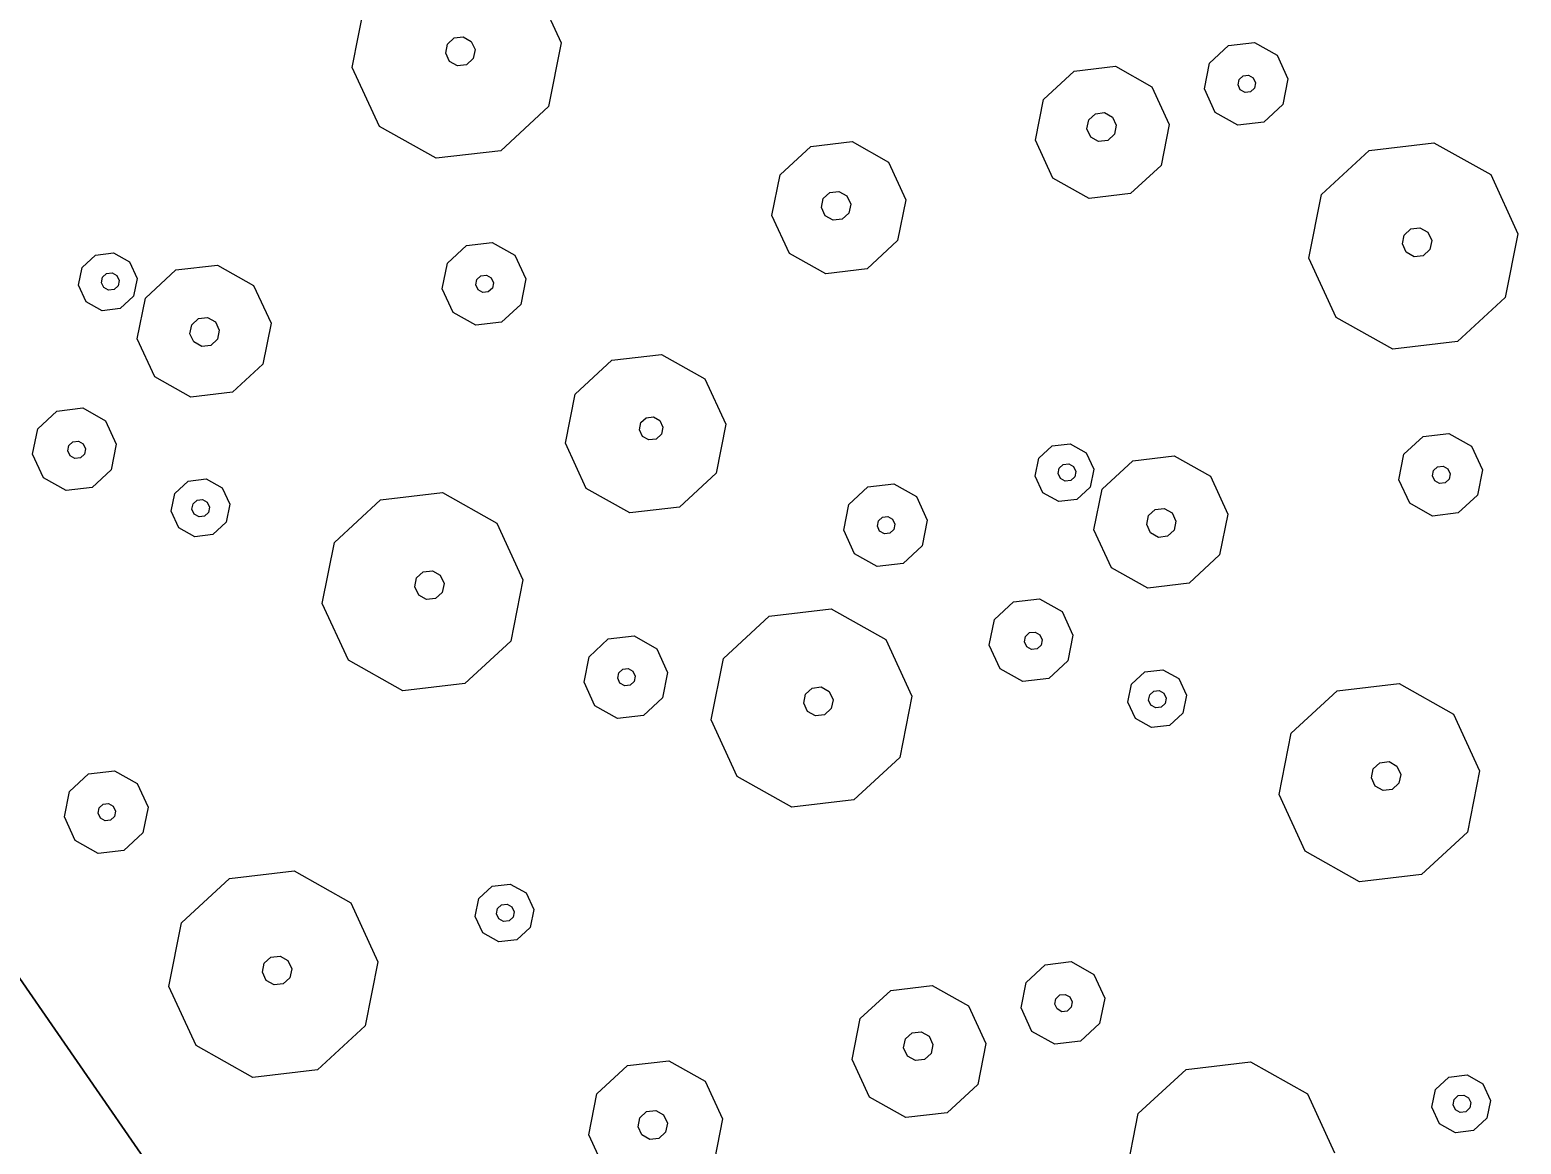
# Model space of a CAD drawing. Header units: metres. Extents: x -2858 to 512, y -1995 to 1252.
# Drawn here: x -550.438 to -547.604, y 391.698 to 393.815 of the extents above; entities that cross this region are included whole.
import ezdxf
from ezdxf.enums import TextEntityAlignment as Align
from ezdxf.lldxf.tags import DXFTag

# ---------------------------------------------------------------- set-up
doc = ezdxf.new("R2010")
doc.units = ezdxf.units.M
doc.layers.add('Calque commun', color=7, linetype='Continuous')
doc.layers.add('Textes', color=7, linetype='Continuous')
doc.styles.add('Arial23', font='arial.ttf', dxfattribs={"height": 0.589851})
tags = doc.linetypes.add('HIDDENX2', pattern=[0.75, 0.5, -0.25]).pattern_tags.tags
tags[6:7] = [DXFTag(74, 4), DXFTag(75, 0), DXFTag(340, '0'), DXFTag(46, 1.0), DXFTag(50, 0.0), DXFTag(44, 0.0), DXFTag(45, 0.0)]
tags[4:5] = [DXFTag(74, 4), DXFTag(75, 0), DXFTag(340, '0'), DXFTag(46, 1.0), DXFTag(50, 0.0), DXFTag(44, 0.0), DXFTag(45, 0.0)]

# ---------------------------------------------------------------- blocks, each defined once
blk = doc.blocks.new('pattern')
at = {"layer": 'Calque commun', "color": 54, "linetype": 'Continuous', "lineweight": 9}
for p, q in [((67.882, 87.0596), (67.9118, 87.0772)), ((67.9118, 87.0772), (67.9462, 87.0739)), ((67.9462, 87.0739), (67.9722, 87.051)), ((67.8682, 87.0279), (67.882, 87.0596)), ((67.906, 87.025), (67.9101, 87.0345)), ((67.9101, 87.0345), (67.919, 87.0398)), ((67.919, 87.0398), (67.9294, 87.0388)), ((67.9294, 87.0388), (67.9372, 87.032)), ((67.9722, 87.051), (67.9797, 87.0172)), ((67.8757, 86.9941), (67.8682, 87.0279)), ((67.9082, 87.0149), (67.906, 87.025)), ((67.916, 87.008), (67.9082, 87.0149)), ((67.9264, 87.007), (67.916, 87.008)), ((67.9353, 87.0123), (67.9264, 87.007)), ((67.9394, 87.0218), (67.9353, 87.0123)), ((67.9372, 87.032), (67.9394, 87.0218)), ((67.9797, 87.0172), (67.9659, 86.9855)), ((67.9017, 86.9712), (67.8757, 86.9941)), ((67.9659, 86.9855), (67.9361, 86.9679)), ((67.9361, 86.9679), (67.9017, 86.9712)), ((68.1045, 86.7919), (68.1537, 86.9053)), ((68.1314, 86.6712), (68.1045, 86.7919)), ((67.4292, 86.6266), (67.5314, 86.687)), ((67.5314, 86.687), (67.6495, 86.6757)), ((67.6495, 86.6757), (67.7384, 86.5972)), ((68.224, 86.5894), (68.1314, 86.6712)), ((68.4535, 86.6405), (68.3471, 86.5777)), ((67.382, 86.5178), (67.4292, 86.6266)), ((67.7384, 86.5972), (67.7643, 86.4813)), ((68.3471, 86.5777), (68.224, 86.5894)), ((67.5342, 86.5194), (67.5491, 86.5282)), ((67.5491, 86.5282), (67.5663, 86.5266)), ((67.5663, 86.5266), (67.5793, 86.5151)), ((67.4078, 86.4019), (67.382, 86.5178)), ((67.5273, 86.5035), (67.5342, 86.5194)), ((67.531, 86.4866), (67.5273, 86.5035)), ((67.583, 86.4982), (67.5761, 86.4824)), ((67.5793, 86.5151), (67.583, 86.4982)), ((67.544, 86.4752), (67.531, 86.4866)), ((67.5612, 86.4736), (67.544, 86.4752)), ((67.5761, 86.4824), (67.5612, 86.4736)), ((67.7643, 86.4813), (67.717, 86.3725)), ((67.4967, 86.3234), (67.4078, 86.4019)), ((68.2064, 86.3383), (68.2261, 86.3837)), ((68.2261, 86.3837), (68.2686, 86.4088)), ((68.2686, 86.4088), (68.3179, 86.4042)), ((68.3179, 86.4042), (68.3549, 86.3714)), ((67.717, 86.3725), (67.6149, 86.3121)), ((68.3549, 86.3714), (68.3657, 86.3232)), ((68.2171, 86.2901), (68.2064, 86.3383)), ((68.2686, 86.3332), (68.2727, 86.3427)), ((68.2709, 86.3231), (68.2686, 86.3332)), ((68.2727, 86.3427), (68.2817, 86.348)), ((68.2817, 86.348), (68.292, 86.347)), ((68.292, 86.347), (68.2998, 86.3402)), ((68.302, 86.33), (68.2979, 86.3205)), ((68.2998, 86.3402), (68.302, 86.33)), ((67.6149, 86.3121), (67.4967, 86.3234)), ((68.2786, 86.3162), (68.2709, 86.3231)), ((68.289, 86.3152), (68.2786, 86.3162)), ((68.2979, 86.3205), (68.289, 86.3152)), ((68.3657, 86.3232), (68.346, 86.2778)), ((68.4411, 86.2733), (68.5092, 86.3136)), ((68.5092, 86.3136), (68.588, 86.3061)), ((68.588, 86.3061), (68.6473, 86.2537)), ((66.9995, 86.2493), (67.0421, 86.2744)), ((67.0421, 86.2744), (67.0913, 86.2697)), ((67.0913, 86.2697), (67.1284, 86.237)), ((68.2542, 86.2574), (68.2171, 86.2901)), ((68.346, 86.2778), (68.3034, 86.2527)), ((68.4097, 86.2008), (68.4411, 86.2733)), ((66.9799, 86.2039), (66.9995, 86.2493)), ((68.3034, 86.2527), (68.2542, 86.2574)), ((68.6473, 86.2537), (68.6645, 86.1765)), ((67.0462, 86.2083), (67.0551, 86.2136)), ((67.0551, 86.2136), (67.0655, 86.2126)), ((67.0655, 86.2126), (67.0732, 86.2057)), ((67.1284, 86.237), (67.1391, 86.1887)), ((66.9906, 86.1556), (66.9799, 86.2039)), ((67.0421, 86.1988), (67.0462, 86.2083)), ((67.0443, 86.1886), (67.0421, 86.1988)), ((67.0521, 86.1818), (67.0443, 86.1886)), ((67.0714, 86.1861), (67.0624, 86.1808)), ((67.0755, 86.1956), (67.0714, 86.1861)), ((67.0732, 86.2057), (67.0755, 86.1956)), ((67.1391, 86.1887), (67.1195, 86.1434)), ((68.4268, 86.1235), (68.4097, 86.2008)), ((68.5026, 86.1834), (68.5095, 86.1993)), ((68.5095, 86.1993), (68.5244, 86.2081)), ((68.5244, 86.2081), (68.5417, 86.2064)), ((68.5417, 86.2064), (68.5546, 86.195)), ((68.5546, 86.195), (68.5584, 86.1781)), ((67.0277, 86.1229), (66.9906, 86.1556)), ((67.0624, 86.1808), (67.0521, 86.1818)), ((68.5064, 86.1665), (68.5026, 86.1834)), ((68.5194, 86.1551), (68.5064, 86.1665)), ((68.5515, 86.1622), (68.5366, 86.1534)), ((68.5584, 86.1781), (68.5515, 86.1622)), ((68.6645, 86.1765), (68.633, 86.1039)), ((67.1195, 86.1434), (67.0769, 86.1182)), ((67.6938, 86.1157), (67.7237, 86.1333)), ((67.7237, 86.1333), (67.7581, 86.13)), ((67.7581, 86.13), (67.7841, 86.1071)), ((68.5366, 86.1534), (68.5194, 86.1551)), ((67.0769, 86.1182), (67.0277, 86.1229)), ((67.6801, 86.0839), (67.6938, 86.1157)), ((67.7841, 86.1071), (67.7916, 86.0733)), ((68.4862, 86.0712), (68.4268, 86.1235)), ((68.633, 86.1039), (68.5649, 86.0637)), ((67.6876, 86.0501), (67.6801, 86.0839)), ((67.7195, 86.0812), (67.7237, 86.0907)), ((67.7218, 86.071), (67.7195, 86.0812)), ((67.7296, 86.0642), (67.7218, 86.071)), ((67.7237, 86.0907), (67.7326, 86.096)), ((67.7326, 86.096), (67.7429, 86.095)), ((67.7429, 86.095), (67.7507, 86.0881)), ((67.753, 86.078), (67.7488, 86.0685)), ((67.7507, 86.0881), (67.753, 86.078)), ((67.7916, 86.0733), (67.7778, 86.0415)), ((68.5649, 86.0637), (68.4862, 86.0712)), ((66.6205, 86.0001), (66.7269, 86.0629)), ((66.7269, 86.0629), (66.85, 86.0512)), ((66.85, 86.0512), (66.9426, 85.9694)), ((67.7135, 86.0272), (67.6876, 86.0501)), ((67.7399, 86.0632), (67.7296, 86.0642)), ((67.7488, 86.0685), (67.7399, 86.0632)), ((67.748, 86.024), (67.7135, 86.0272)), ((67.7778, 86.0415), (67.748, 86.024)), ((68.8817, 85.9958), (68.9498, 86.036)), ((66.5713, 85.8867), (66.6205, 86.0001)), ((68.8502, 85.9232), (68.8817, 85.9958)), ((66.9426, 85.9694), (66.9695, 85.8487)), ((67.3851, 85.9446), (67.4532, 85.9849)), ((67.4532, 85.9849), (67.532, 85.9773)), ((67.532, 85.9773), (67.5913, 85.925)), ((67.3537, 85.8721), (67.3851, 85.9446)), ((68.9575, 85.9232), (68.9724, 85.932)), ((68.9724, 85.932), (68.9897, 85.9304)), ((68.9897, 85.9304), (69.0026, 85.9189)), ((67.5913, 85.925), (67.6085, 85.8478)), ((67.7528, 85.879), (67.7954, 85.9041)), ((67.7954, 85.9041), (67.8446, 85.8994)), ((68.8674, 85.846), (68.8502, 85.9232)), ((68.9506, 85.9073), (68.9575, 85.9232)), ((68.9544, 85.8904), (68.9506, 85.9073)), ((69.0064, 85.902), (68.9995, 85.8862)), ((69.0026, 85.9189), (69.0064, 85.902)), ((66.5982, 85.766), (66.5713, 85.8867)), ((66.7325, 85.8709), (66.7394, 85.8868)), ((66.7394, 85.8868), (66.7543, 85.8956)), ((66.7543, 85.8956), (66.7716, 85.894)), ((66.7716, 85.894), (66.7845, 85.8825)), ((66.7845, 85.8825), (66.7883, 85.8656)), ((67.3709, 85.7948), (67.3537, 85.8721)), ((67.4539, 85.8644), (67.4608, 85.8802)), ((67.4608, 85.8802), (67.4757, 85.889)), ((67.4757, 85.889), (67.4929, 85.8874)), ((67.4929, 85.8874), (67.5059, 85.876)), ((67.5059, 85.876), (67.5096, 85.8591)), ((67.7332, 85.8336), (67.7528, 85.879)), ((67.8446, 85.8994), (67.8817, 85.8667)), ((68.9674, 85.879), (68.9544, 85.8904)), ((68.9846, 85.8774), (68.9674, 85.879)), ((68.9995, 85.8862), (68.9846, 85.8774)), ((69.1051, 85.8989), (69.0736, 85.8263)), ((66.7363, 85.854), (66.7325, 85.8709)), ((66.7493, 85.8426), (66.7363, 85.854)), ((66.7814, 85.8497), (66.7665, 85.8409)), ((66.7883, 85.8656), (66.7814, 85.8497)), ((66.9695, 85.8487), (66.9203, 85.7353)), ((67.4576, 85.8475), (67.4539, 85.8644)), ((67.4706, 85.836), (67.4576, 85.8475)), ((67.5096, 85.8591), (67.5027, 85.8432)), ((67.6085, 85.8478), (67.577, 85.7752)), ((67.7982, 85.841), (67.8072, 85.8462)), ((67.8072, 85.8462), (67.8175, 85.8453)), ((67.8175, 85.8453), (67.8253, 85.8384)), ((67.8817, 85.8667), (67.8925, 85.8185)), ((68.9267, 85.7936), (68.8674, 85.846)), ((66.7665, 85.8409), (66.7493, 85.8426)), ((67.4878, 85.8344), (67.4706, 85.836)), ((67.5027, 85.8432), (67.4878, 85.8344)), ((67.7439, 85.7854), (67.7332, 85.8336)), ((67.7941, 85.8314), (67.7982, 85.841)), ((67.7963, 85.8213), (67.7941, 85.8314)), ((67.8041, 85.8144), (67.7963, 85.8213)), ((67.8234, 85.8187), (67.8145, 85.8134)), ((67.8275, 85.8283), (67.8234, 85.8187)), ((67.8253, 85.8384), (67.8275, 85.8283)), ((67.8925, 85.8185), (67.8728, 85.7731)), ((69.0736, 85.8263), (69.0055, 85.7861)), ((67.4302, 85.7425), (67.3709, 85.7948)), ((67.8145, 85.8134), (67.8041, 85.8144)), ((68.0432, 85.7282), (68.1454, 85.7885)), ((68.1454, 85.7885), (68.2635, 85.7773)), ((69.0055, 85.7861), (68.9267, 85.7936)), ((66.6909, 85.6842), (66.5982, 85.766)), ((67.577, 85.7752), (67.5089, 85.735)), ((67.781, 85.7526), (67.7439, 85.7854)), ((67.8728, 85.7731), (67.8302, 85.748)), ((68.2635, 85.7773), (68.3525, 85.6987)), ((66.9203, 85.7353), (66.8139, 85.6725)), ((67.5089, 85.735), (67.4302, 85.7425)), ((67.8302, 85.748), (67.781, 85.7526)), ((67.4915, 85.6982), (67.5213, 85.7158)), ((67.5213, 85.7158), (67.5557, 85.7125)), ((67.5557, 85.7125), (67.5816, 85.6896)), ((67.996, 85.6193), (68.0432, 85.7282)), ((66.8139, 85.6725), (66.6909, 85.6842)), ((67.4777, 85.6664), (67.4915, 85.6982)), ((67.5133, 85.666), (67.5175, 85.6756)), ((67.5175, 85.6756), (67.5264, 85.6808)), ((67.5264, 85.6808), (67.5367, 85.6799)), ((67.5367, 85.6799), (67.5445, 85.673)), ((67.5816, 85.6896), (67.5892, 85.6558)), ((68.3525, 85.6987), (68.3783, 85.5829)), ((67.4852, 85.6326), (67.4777, 85.6664)), ((67.5156, 85.6559), (67.5133, 85.666)), ((67.5234, 85.649), (67.5156, 85.6559)), ((67.5337, 85.648), (67.5234, 85.649)), ((67.5426, 85.6533), (67.5337, 85.648)), ((67.5468, 85.6628), (67.5426, 85.6533)), ((67.5445, 85.673), (67.5468, 85.6628)), ((67.5892, 85.6558), (67.5754, 85.624)), ((67.5112, 85.6097), (67.4852, 85.6326)), ((67.5754, 85.624), (67.5456, 85.6064)), ((68.0218, 85.5035), (67.996, 85.6193)), ((68.1413, 85.6051), (68.1482, 85.621)), ((68.1482, 85.621), (68.1631, 85.6298)), ((68.1631, 85.6298), (68.1803, 85.6282)), ((68.1803, 85.6282), (68.1933, 85.6167)), ((67.5456, 85.6064), (67.5112, 85.6097)), ((68.1451, 85.5882), (68.1413, 85.6051)), ((68.1971, 85.5998), (68.1902, 85.5839)), ((68.1933, 85.6167), (68.1971, 85.5998)), ((68.158, 85.5768), (68.1451, 85.5882)), ((68.1753, 85.5751), (68.158, 85.5768)), ((68.1902, 85.5839), (68.1753, 85.5751)), ((68.3783, 85.5829), (68.3311, 85.4741)), ((67.7748, 85.5272), (67.8174, 85.5523)), ((67.8174, 85.5523), (67.8666, 85.5476)), ((67.8666, 85.5476), (67.9036, 85.5149)), ((66.6929, 85.4785), (66.7355, 85.5036)), ((66.7355, 85.5036), (66.7847, 85.499)), ((67.7551, 85.4818), (67.7748, 85.5272)), ((67.9036, 85.5149), (67.9144, 85.4666)), ((66.6732, 85.4331), (66.6929, 85.4785)), ((66.7847, 85.499), (66.8217, 85.4662)), ((67.7659, 85.4335), (67.7551, 85.4818)), ((67.8173, 85.4767), (67.8214, 85.4862)), ((67.8196, 85.4665), (67.8173, 85.4767)), ((67.8214, 85.4862), (67.8304, 85.4915)), ((67.8304, 85.4915), (67.8407, 85.4905)), ((67.8407, 85.4905), (67.8485, 85.4836)), ((67.8485, 85.4836), (67.8507, 85.4735)), ((68.1108, 85.425), (68.0218, 85.5035)), ((68.8245, 85.4632), (68.8543, 85.4808)), ((68.8543, 85.4808), (68.8887, 85.4776)), ((68.8887, 85.4776), (68.9147, 85.4547)), ((66.8217, 85.4662), (66.8325, 85.418)), ((67.8273, 85.4597), (67.8196, 85.4665)), ((67.8377, 85.4587), (67.8273, 85.4597)), ((67.8466, 85.464), (67.8377, 85.4587)), ((67.8507, 85.4735), (67.8466, 85.464)), ((67.9144, 85.4666), (67.8947, 85.4213)), ((68.3311, 85.4741), (68.2289, 85.4137)), ((68.8107, 85.4315), (68.8245, 85.4632)), ((68.9147, 85.4547), (68.9222, 85.4209)), ((66.684, 85.3849), (66.6732, 85.4331)), ((66.7354, 85.428), (66.7395, 85.4375)), ((66.7377, 85.4179), (66.7354, 85.428)), ((66.7395, 85.4375), (66.7485, 85.4428)), ((66.7485, 85.4428), (66.7588, 85.4418)), ((66.7588, 85.4418), (66.7666, 85.435)), ((66.7689, 85.4248), (66.7647, 85.4153)), ((66.7666, 85.435), (66.7689, 85.4248)), ((67.8029, 85.4008), (67.7659, 85.4335)), ((67.8947, 85.4213), (67.8521, 85.3961)), ((68.2289, 85.4137), (68.1108, 85.425)), ((68.8182, 85.3977), (68.8107, 85.4315)), ((68.8485, 85.4286), (68.8526, 85.4382)), ((68.8507, 85.4185), (68.8485, 85.4286)), ((68.8526, 85.4382), (68.8615, 85.4435)), ((68.8615, 85.4435), (68.8719, 85.4425)), ((68.8719, 85.4425), (68.8797, 85.4356)), ((68.8819, 85.4255), (68.8778, 85.4159)), ((68.8797, 85.4356), (68.8819, 85.4255)), ((68.9222, 85.4209), (68.9084, 85.3891)), ((66.7455, 85.411), (66.7377, 85.4179)), ((66.7558, 85.41), (66.7455, 85.411)), ((66.7647, 85.4153), (66.7558, 85.41)), ((66.8325, 85.418), (66.8128, 85.3726)), ((66.9079, 85.3681), (66.9761, 85.4084)), ((66.9761, 85.4084), (67.0548, 85.4009)), ((67.0548, 85.4009), (67.1141, 85.3485)), ((67.8521, 85.3961), (67.8029, 85.4008)), ((68.8442, 85.3748), (68.8182, 85.3977)), ((68.8585, 85.4116), (68.8507, 85.4185)), ((68.8689, 85.4107), (68.8585, 85.4116)), ((68.8778, 85.4159), (68.8689, 85.4107)), ((66.721, 85.3522), (66.684, 85.3849)), ((66.8128, 85.3726), (66.7703, 85.3475)), ((66.8765, 85.2956), (66.9079, 85.3681)), ((68.3191, 85.3522), (68.3617, 85.3773)), ((68.3617, 85.3773), (68.4109, 85.3726)), ((68.4109, 85.3726), (68.4479, 85.3399)), ((68.8786, 85.3715), (68.8442, 85.3748)), ((68.9084, 85.3891), (68.8786, 85.3715)), ((69.0962, 85.3089), (69.2026, 85.3717)), ((69.2026, 85.3717), (69.3257, 85.36)), ((66.7703, 85.3475), (66.721, 85.3522)), ((67.1141, 85.3485), (67.1313, 85.2713)), ((68.2994, 85.3068), (68.3191, 85.3522)), ((68.4479, 85.3399), (68.4587, 85.2916)), ((69.3257, 85.36), (69.4183, 85.2782)), ((68.3102, 85.2586), (68.2994, 85.3068)), ((68.3616, 85.3017), (68.3657, 85.3112)), ((68.3657, 85.3112), (68.3747, 85.3165)), ((68.3747, 85.3165), (68.385, 85.3155)), ((68.385, 85.3155), (68.3928, 85.3086)), ((68.3928, 85.3086), (68.3951, 85.2985)), ((69.047, 85.1955), (69.0962, 85.3089)), ((66.8937, 85.2183), (66.8765, 85.2956)), ((66.9695, 85.2782), (66.9763, 85.2941)), ((66.9732, 85.2613), (66.9695, 85.2782)), ((66.9763, 85.2941), (66.9913, 85.3029)), ((66.9913, 85.3029), (67.0085, 85.3012)), ((67.0085, 85.3012), (67.0215, 85.2898)), ((67.0215, 85.2898), (67.0252, 85.2729)), ((68.3639, 85.2916), (68.3616, 85.3017)), ((68.3717, 85.2847), (68.3639, 85.2916)), ((68.382, 85.2837), (68.3717, 85.2847)), ((68.3909, 85.289), (68.382, 85.2837)), ((68.3951, 85.2985), (68.3909, 85.289)), ((68.4587, 85.2916), (68.439, 85.2463)), ((69.4183, 85.2782), (69.4452, 85.1576)), ((66.9862, 85.2499), (66.9732, 85.2613)), ((67.0034, 85.2482), (66.9862, 85.2499)), ((67.0183, 85.257), (67.0034, 85.2482)), ((67.0252, 85.2729), (67.0183, 85.257)), ((67.1313, 85.2713), (67.0998, 85.1987)), ((68.3472, 85.2258), (68.3102, 85.2586)), ((68.3965, 85.2211), (68.3472, 85.2258)), ((68.439, 85.2463), (68.3965, 85.2211)), ((66.953, 85.166), (66.8937, 85.2183)), ((67.0998, 85.1987), (67.0317, 85.1585)), ((69.0739, 85.0749), (69.047, 85.1955)), ((69.2082, 85.1798), (69.2151, 85.1956)), ((69.2151, 85.1956), (69.23, 85.2044)), ((69.23, 85.2044), (69.2472, 85.2028)), ((69.2472, 85.2028), (69.2602, 85.1913)), ((67.0317, 85.1585), (66.953, 85.166)), ((67.8941, 85.1202), (67.9759, 85.1685)), ((67.9759, 85.1685), (68.0704, 85.1595)), ((69.212, 85.1629), (69.2082, 85.1798)), ((69.264, 85.1745), (69.2571, 85.1586)), ((69.2602, 85.1913), (69.264, 85.1745)), ((68.0704, 85.1595), (68.1416, 85.0966)), ((69.2249, 85.1514), (69.212, 85.1629)), ((69.2422, 85.1498), (69.2249, 85.1514)), ((69.2571, 85.1586), (69.2422, 85.1498)), ((69.4452, 85.1576), (69.396, 85.0442)), ((67.3485, 85.0906), (67.4166, 85.1308)), ((67.4166, 85.1308), (67.4954, 85.1233)), ((67.4954, 85.1233), (67.5547, 85.0709)), ((67.8564, 85.0331), (67.8941, 85.1202)), ((67.3171, 85.018), (67.3485, 85.0906)), ((68.1416, 85.0966), (68.1622, 85.004)), ((68.3717, 85.0303), (68.4739, 85.0906)), ((68.4739, 85.0906), (68.592, 85.0793)), ((68.592, 85.0793), (68.6809, 85.0008)), ((67.5547, 85.0709), (67.5719, 84.9937)), ((69.1665, 84.993), (69.0739, 85.0749)), ((67.4244, 85.018), (67.4393, 85.0268)), ((67.4393, 85.0268), (67.4565, 85.0252)), ((67.4565, 85.0252), (67.4695, 85.0137)), ((67.877, 84.9404), (67.8564, 85.0331)), ((67.9726, 85.0217), (67.9781, 85.0344)), ((67.9781, 85.0344), (67.99, 85.0415)), ((67.99, 85.0415), (68.0038, 85.0402)), ((68.0038, 85.0402), (68.0142, 85.031)), ((68.0142, 85.031), (68.0172, 85.0175)), ((68.3245, 84.9214), (68.3717, 85.0303)), ((69.396, 85.0442), (69.2896, 84.9813)), ((67.3343, 84.9408), (67.3171, 85.018)), ((67.4175, 85.0021), (67.4244, 85.018)), ((67.4212, 84.9853), (67.4175, 85.0021)), ((67.4732, 84.9968), (67.4663, 84.981)), ((67.4695, 85.0137), (67.4732, 84.9968)), ((67.5719, 84.9937), (67.5404, 84.9211)), ((67.9756, 85.0082), (67.9726, 85.0217)), ((67.986, 84.9991), (67.9756, 85.0082)), ((67.9998, 84.9977), (67.986, 84.9991)), ((68.0117, 85.0048), (67.9998, 84.9977)), ((68.0172, 85.0175), (68.0117, 85.0048)), ((68.1622, 85.004), (68.1244, 84.9169)), ((68.6809, 85.0008), (68.7067, 84.885)), ((67.4342, 84.9738), (67.4212, 84.9853)), ((67.4514, 84.9722), (67.4342, 84.9738)), ((67.4663, 84.981), (67.4514, 84.9722)), ((69.2896, 84.9813), (69.1665, 84.993)), ((67.3936, 84.8884), (67.3343, 84.9408)), ((67.9482, 84.8776), (67.877, 84.9404)), ((67.5404, 84.9211), (67.4723, 84.8809)), ((68.1244, 84.9169), (68.0427, 84.8686)), ((68.3503, 84.8056), (68.3245, 84.9214)), ((68.4698, 84.9072), (68.4767, 84.9231)), ((68.4767, 84.9231), (68.4916, 84.9319)), ((68.4916, 84.9319), (68.5088, 84.9302)), ((68.5088, 84.9302), (68.5218, 84.9188)), ((68.5218, 84.9188), (68.5255, 84.9019)), ((67.4723, 84.8809), (67.3936, 84.8884)), ((68.4735, 84.8903), (68.4698, 84.9072)), ((68.4865, 84.8788), (68.4735, 84.8903)), ((68.5186, 84.886), (68.5037, 84.8772)), ((68.5255, 84.9019), (68.5186, 84.886)), ((68.7067, 84.885), (68.6595, 84.7761)), ((68.0427, 84.8686), (67.9482, 84.8776)), ((68.5037, 84.8772), (68.4865, 84.8788)), ((68.4392, 84.727), (68.3503, 84.8056)), ((69.1686, 84.7873), (69.2111, 84.8125)), ((69.2111, 84.8125), (69.2604, 84.8078)), ((69.2604, 84.8078), (69.2974, 84.7751)), ((68.6595, 84.7761), (68.5574, 84.7158)), ((69.1489, 84.742), (69.1686, 84.7873)), ((69.2974, 84.7751), (69.3082, 84.7268)), ((69.1596, 84.6937), (69.1489, 84.742)), ((69.2111, 84.7369), (69.2152, 84.7464)), ((69.2152, 84.7464), (69.2242, 84.7517)), ((69.2242, 84.7517), (69.2345, 84.7507)), ((69.2345, 84.7507), (69.2423, 84.7438)), ((69.2423, 84.7438), (69.2445, 84.7337)), ((68.5574, 84.7158), (68.4392, 84.727)), ((69.2133, 84.7267), (69.2111, 84.7369)), ((69.2211, 84.7199), (69.2133, 84.7267)), ((69.2315, 84.7189), (69.2211, 84.7199)), ((69.2404, 84.7241), (69.2315, 84.7189)), ((69.2445, 84.7337), (69.2404, 84.7241)), ((69.3082, 84.7268), (69.2885, 84.6814)), ((69.1967, 84.661), (69.1596, 84.6937)), ((67.942, 84.6529), (67.9846, 84.678)), ((67.9846, 84.678), (68.0338, 84.6733)), ((68.0338, 84.6733), (68.0709, 84.6406)), ((69.2459, 84.6563), (69.1967, 84.661)), ((69.2885, 84.6814), (69.2459, 84.6563)), ((67.9224, 84.6075), (67.942, 84.6529)), ((68.0709, 84.6406), (68.0816, 84.5924)), ((67.9331, 84.5593), (67.9224, 84.6075)), ((67.9846, 84.6024), (67.9887, 84.6119)), ((67.9868, 84.5923), (67.9846, 84.6024)), ((67.9887, 84.6119), (67.9976, 84.6172)), ((67.9976, 84.6172), (68.008, 84.6162)), ((68.008, 84.6162), (68.0158, 84.6094)), ((68.018, 84.5992), (68.0139, 84.5897)), ((68.0158, 84.6094), (68.018, 84.5992)), ((67.9946, 84.5854), (67.9868, 84.5923)), ((68.0049, 84.5844), (67.9946, 84.5854)), ((68.0139, 84.5897), (68.0049, 84.5844)), ((68.0816, 84.5924), (68.062, 84.547)), ((67.9702, 84.5266), (67.9331, 84.5593)), ((68.062, 84.547), (68.0194, 84.5219)), ((68.0194, 84.5219), (67.9702, 84.5266)), ((68.6226, 84.4876), (68.6364, 84.5193)), ((68.6364, 84.5193), (68.6662, 84.5369)), ((68.6662, 84.5369), (68.7006, 84.5336)), ((68.7006, 84.5336), (68.7266, 84.5107)), ((68.6301, 84.4538), (68.6226, 84.4876)), ((68.662, 84.4848), (68.6662, 84.4943)), ((68.6643, 84.4747), (68.662, 84.4848)), ((68.6662, 84.4943), (68.6751, 84.4996)), ((68.6751, 84.4996), (68.6854, 84.4986)), ((68.6854, 84.4986), (68.6932, 84.4918)), ((68.6932, 84.4918), (68.6955, 84.4816)), ((68.7266, 84.5107), (68.7341, 84.4769)), ((67.563, 84.4037), (67.6694, 84.4666)), ((67.6694, 84.4666), (67.7925, 84.4548)), ((68.6721, 84.4678), (68.6643, 84.4747)), ((68.6824, 84.4668), (68.6721, 84.4678)), ((68.6913, 84.4721), (68.6824, 84.4668)), ((68.6955, 84.4816), (68.6913, 84.4721)), ((68.7341, 84.4769), (68.7203, 84.4452)), ((67.7925, 84.4548), (67.8851, 84.373)), ((68.6561, 84.4309), (68.6301, 84.4538)), ((68.6905, 84.4276), (68.6561, 84.4309)), ((68.7203, 84.4452), (68.6905, 84.4276)), ((67.5138, 84.2903), (67.563, 84.4037)), ((67.8851, 84.373), (67.912, 84.2524)), ((68.3276, 84.3483), (68.3957, 84.3885)), ((68.3957, 84.3885), (68.4745, 84.381)), ((68.4745, 84.381), (68.5338, 84.3286)), ((68.2962, 84.2757), (68.3276, 84.3483)), ((68.5338, 84.3286), (68.551, 84.2514)), ((67.675, 84.2746), (67.6819, 84.2905)), ((67.6819, 84.2905), (67.6968, 84.2992)), ((67.6968, 84.2992), (67.7141, 84.2976)), ((67.7141, 84.2976), (67.727, 84.2862)), ((67.727, 84.2862), (67.7308, 84.2693)), ((68.4033, 84.2839), (68.4182, 84.2927)), ((68.4182, 84.2927), (68.4354, 84.291)), ((68.4354, 84.291), (68.4484, 84.2796)), ((68.6953, 84.2826), (68.7379, 84.3078)), ((68.7379, 84.3078), (68.7871, 84.3031)), ((68.7871, 84.3031), (68.8242, 84.2704)), ((67.6788, 84.2577), (67.675, 84.2746)), ((67.6918, 84.2462), (67.6788, 84.2577)), ((67.7308, 84.2693), (67.7239, 84.2534)), ((68.3134, 84.1985), (68.2962, 84.2757)), ((68.3964, 84.268), (68.4033, 84.2839)), ((68.4001, 84.2511), (68.3964, 84.268)), ((68.4521, 84.2627), (68.4453, 84.2468)), ((68.4484, 84.2796), (68.4521, 84.2627)), ((68.6757, 84.2373), (68.6953, 84.2826)), ((68.8242, 84.2704), (68.835, 84.2221)), ((67.709, 84.2446), (67.6918, 84.2462)), ((67.7239, 84.2534), (67.709, 84.2446)), ((67.912, 84.2524), (67.8628, 84.139)), ((68.4131, 84.2397), (68.4001, 84.2511)), ((68.4304, 84.238), (68.4131, 84.2397)), ((68.4453, 84.2468), (68.4304, 84.238)), ((68.551, 84.2514), (68.5195, 84.1788)), ((68.6864, 84.189), (68.6757, 84.2373)), ((68.7366, 84.2351), (68.7407, 84.2446)), ((68.7388, 84.2249), (68.7366, 84.2351)), ((68.7407, 84.2446), (68.7496, 84.2499)), ((68.7496, 84.2499), (68.76, 84.2489)), ((68.76, 84.2489), (68.7678, 84.242)), ((68.77, 84.2319), (68.7659, 84.2224)), ((68.7678, 84.242), (68.77, 84.2319)), ((68.7466, 84.2181), (68.7388, 84.2249)), ((68.757, 84.2171), (68.7466, 84.2181)), ((68.7659, 84.2224), (68.757, 84.2171)), ((68.835, 84.2221), (68.8153, 84.1767)), ((68.3727, 84.1461), (68.3134, 84.1985)), ((68.5195, 84.1788), (68.4514, 84.1386)), ((68.7235, 84.1563), (68.6864, 84.189)), ((68.8153, 84.1767), (68.7727, 84.1516)), ((68.4514, 84.1386), (68.3727, 84.1461)), ((68.7727, 84.1516), (68.7235, 84.1563)), ((67.8628, 84.139), (67.7564, 84.0761)), ((68.434, 84.1018), (68.4638, 84.1194)), ((68.4638, 84.1194), (68.4982, 84.1161)), ((68.4982, 84.1161), (68.5242, 84.0932)), ((68.4202, 84.0701), (68.434, 84.1018)), ((68.5242, 84.0932), (68.5317, 84.0594)), ((68.4277, 84.0363), (68.4202, 84.0701)), ((68.4558, 84.0697), (68.46, 84.0792)), ((68.4581, 84.0595), (68.4558, 84.0697)), ((68.4659, 84.0527), (68.4581, 84.0595)), ((68.46, 84.0792), (68.4689, 84.0845)), ((68.4689, 84.0845), (68.4792, 84.0835)), ((68.4792, 84.0835), (68.487, 84.0766)), ((68.4893, 84.0665), (68.4852, 84.057)), ((68.487, 84.0766), (68.4893, 84.0665)), ((68.5317, 84.0594), (68.5179, 84.0277)), ((68.4537, 84.0134), (68.4277, 84.0363)), ((68.4762, 84.0517), (68.4659, 84.0527)), ((68.4852, 84.057), (68.4762, 84.0517)), ((68.4881, 84.0101), (68.4537, 84.0134)), ((68.5179, 84.0277), (68.4881, 84.0101))]:
    blk.add_line(p, q, dxfattribs=at)
at = {"layer": 'Calque commun', "color": 7, "linetype": 'Continuous', "lineweight": 9}
mesh = blk.add_polyface(dxfattribs=at)
corners = [(70.8497, 113.5412), (53.8349, 19.1692), (74.7282, 106.3237), (76.0435, 113.5984), (74.769, 106.1763), (58.8077, 18.2701), (114.1703, 105.207), (114.1703, 98.5387)]
mesh.append_faces([[corners[k] for k in face] for face in [(3, 4, 6)]], dxfattribs={"vtx0": -1, "vtx1": -1, "color": 7})
mesh.append_faces([[corners[k] for k in face] for face in [(3, 2, 4)]], dxfattribs={"vtx0": -1, "vtx2": -1, "color": 7})
mesh.append_faces([[corners[k] for k in face] for face in [(5, 2, 1)]], dxfattribs={"vtx1": -1, "color": 7})
mesh.append_faces([[corners[k] for k in face] for face in [(0, 1, 2), (3, 0, 2)]], dxfattribs={"vtx1": -1, "vtx2": -1, "color": 7})
mesh.append_faces([[corners[k] for k in face] for face in [(4, 7, 6)]], dxfattribs={"vtx2": -1, "color": 7})

msp = doc.modelspace()

# ---------------------------------------------------------------- linework, layer by layer
at = {"layer": 'Calque commun', "color": 3, "linetype": 'HIDDENX2', "lineweight": 18, "extrusion": (0, 0, -1)}
msp.add_arc((494.5277, 544.1418), 162.6468, 258.823451, 321.396966, dxfattribs=at)
msp.add_arc((494.5277, 544.1418), 162.6468, 258.823451, 321.396966, dxfattribs=at)
msp.add_arc((494.5277, 544.1418), 162.6468, 258.823451, 321.396966, dxfattribs=at)

# ---------------------------------------------------------------- block references
at = {"layer": 'Calque commun', "color": 0, "linetype": 'ByBlock', "lineweight": -2, "rotation": 228.1617603435354}
msp.add_blockref('pattern', (-567.2453, 500.4263), dxfattribs=at)

# ---------------------------------------------------------------- texts
at = {"layer": 'Textes', "color": 5, "linetype": 'ByBlock', "lineweight": -2, "style": 'Arial23'}
msp.add_text('HAIE EXISTANTE DU STADE', height=0.966411, rotation=308.1618, dxfattribs=at).set_placement((-560.6112, 396.8275), align=Align.BOTTOM_LEFT)

doc.saveas('drawing.dxf')
